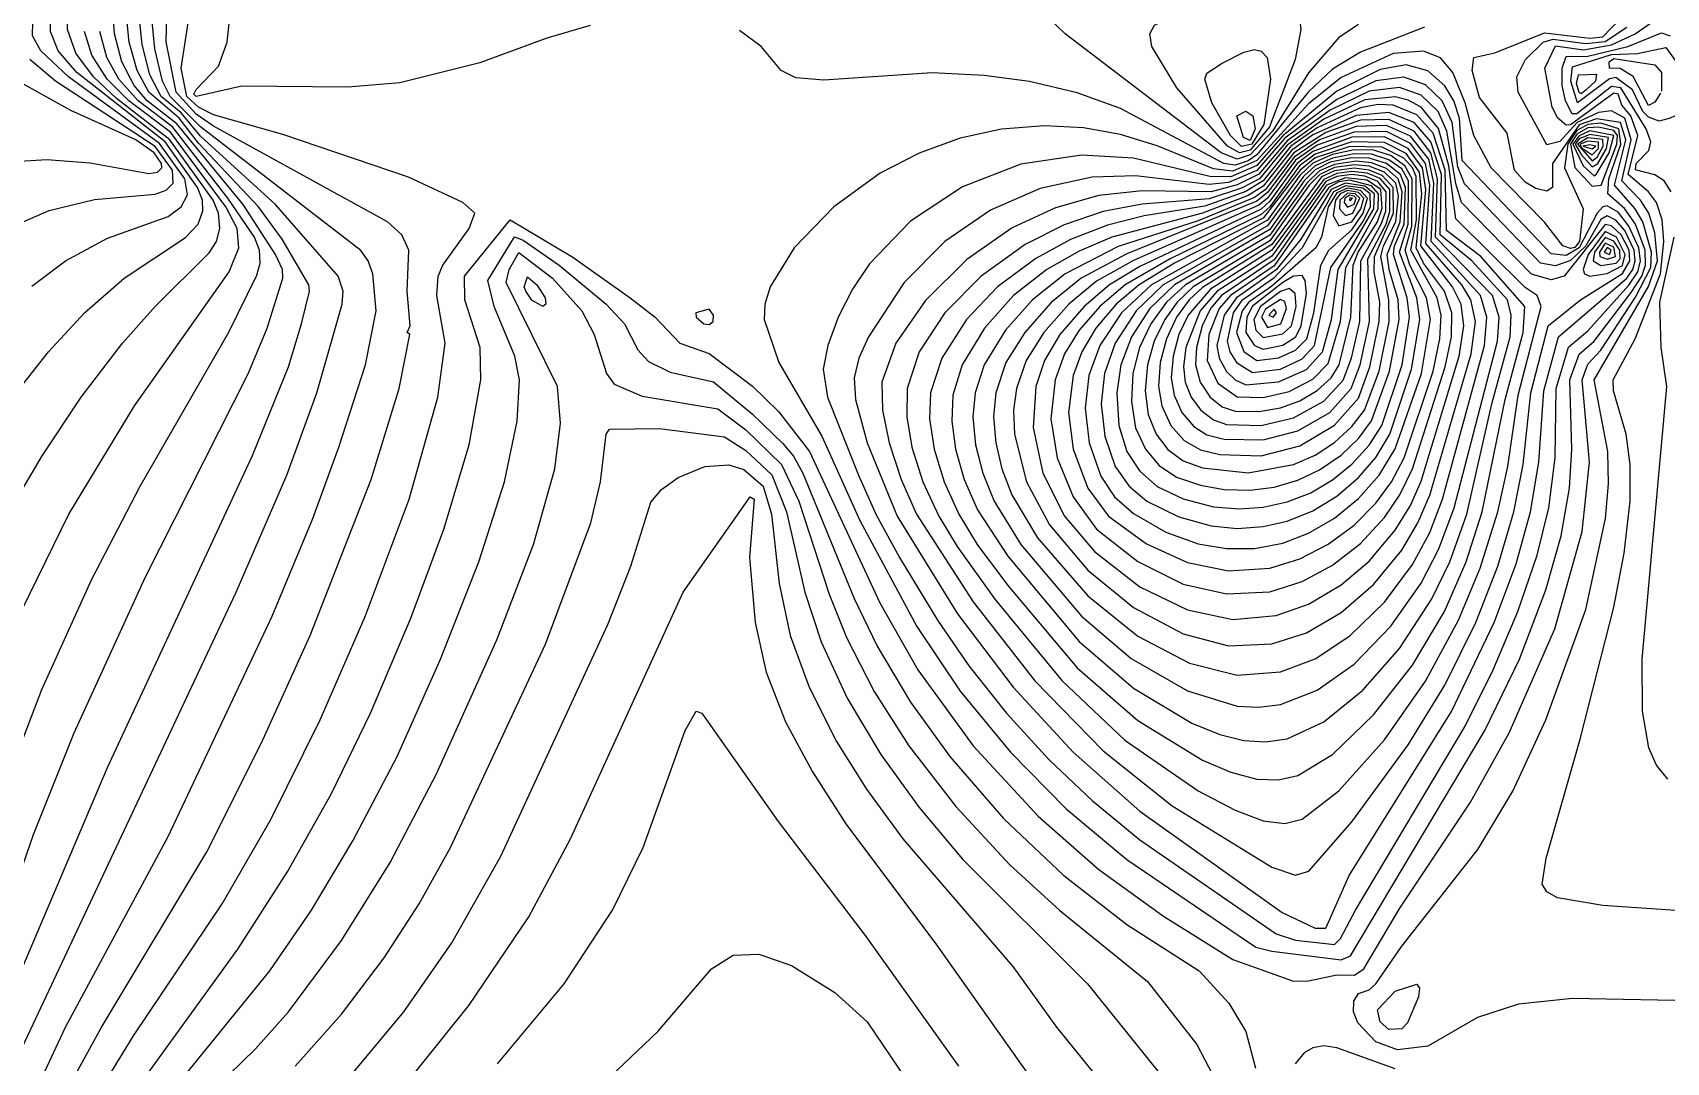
# Model space of a CAD drawing. Header units: inches. Extents: x 2608994 to 2618701, y 1261813 to 1271655.
# Drawn here: x 2613993 to 2614899, y 1264515 to 1265086 of the extents above; entities that cross this region are included whole.
import ezdxf

# ---------------------------------------------------------------- set-up
doc = ezdxf.new("R2010")
doc.units = ezdxf.units.IN
doc.header["$MEASUREMENT"] = 0

msp = doc.modelspace()

# ---------------------------------------------------------------- linework, layer by layer
for points, elevation in [([(2613979.44, 1264819.12), (2613998.5, 1264851.52), (2614020.17, 1264883.92), (2614043.14, 1264913.92), (2614061.16, 1264934.32), (2614091.2, 1264964.02), (2614095.16, 1264970.32), (2614097.07, 1264977.52), (2614096.33, 1264985.92), (2614093.3, 1264993.12), (2614069.33, 1265026.72), (2614039.83, 1265049.52), (2614027.02, 1265061.52), (2614017.14, 1265074.72), (2614012.6, 1265087.92), (2614012.33, 1265105.92), (2614020.77, 1265180.32), (2614026.14, 1265209.12), (2614032.96, 1265228.32), (2614030, 1265230.3), (2613995.2, 1265237.72), (2613991.89, 1265243.92)], 255), ([(2613982.33, 1264883.92), (2614002.07, 1264909.12), (2614021.98, 1264930.72), (2614044.07, 1264949.92), (2614078, 1264972.44), (2614084.97, 1264979.92), (2614087.6, 1264987.28), (2614087.42, 1264993.12), (2614084.66, 1265000.32), (2614066.66, 1265025.52), (2614017.79, 1265063.92), (2614007.41, 1265075.92), (2614003.12, 1265086.72), (2614003.4, 1265107.12), (2614020.35, 1265221.12), (2614016.8, 1265225.62), (2613994, 1265230.61), (2613990.76, 1265233.12)], 254), ([(2613992.8, 1264945.59), (2614011.54, 1264959.52), (2614034.8, 1264972.05), (2614068.4, 1264984.18), (2614075.63, 1264989.52), (2614079.2, 1264996.08), (2614077.69, 1265005.12), (2614063.6, 1265024.63), (2614013.04, 1265061.52), (2613997.7, 1265075.92), (2613993.2, 1265084.32), (2613993.48, 1265099.92), (2614007.3, 1265191.12), (2614008.85, 1265211.52), (2614005.68, 1265219.92), (2613990.4, 1265224.11)], 253), ([(2614012.44, 1264499.92), (2614031.2, 1264534.28), (2614089.74, 1264631.92), (2614119.94, 1264691.92), (2614147.22, 1264751.92), (2614180.97, 1264838.32), (2614196.55, 1264888.72), (2614202.31, 1264918.72), (2614200.92, 1264919.92), (2614202.52, 1264923.52), (2614200.85, 1264942.72), (2614201.88, 1264965.52), (2614198, 1264973.9), (2614189.95, 1264981.12), (2614093.6, 1265034.18), (2614084, 1265040.88), (2614072.76, 1265053.12), (2614067.2, 1265080.92), (2614068.53, 1265134.72)], 262), ([(2613969.57, 1264571.92), (2613993.71, 1264641.52), (2614016.26, 1264697.92), (2614055.91, 1264784.32), (2614112.8, 1264896.94), (2614123.21, 1264922.32), (2614132.04, 1264949.92), (2614131.74, 1264954.72), (2614127.99, 1264963.12), (2614109.97, 1264990.72), (2614073.2, 1265035.59), (2614056.8, 1265048.32), (2614049.55, 1265056.72), (2614042.66, 1265069.92), (2614038.55, 1265085.52), (2614036.88, 1265109.52)], 258), ([(2614668.4, 1265020.99), (2614662.4, 1265019.37), (2614655.84, 1265023.12), (2614627.68, 1265055.52), (2614613.85, 1265078.32), (2614612.77, 1265085.52), (2614615.39, 1265090.32), (2614637.2, 1265101.22), (2614661.2, 1265106.56), (2614680.4, 1265106.5), (2614687.6, 1265103.29), (2614693.1, 1265098.72), (2614695.65, 1265093.92), (2614696.42, 1265087.92), (2614693.24, 1265071.12), (2614679.18, 1265033.92), (2614668.4, 1265020.99)], 266), ([(2613971.44, 1264529.92), (2614034.68, 1264678.72), (2614115.2, 1264851.57), (2614135.09, 1264900.72), (2614142.28, 1264924.72), (2614146.72, 1264942.72), (2614146.35, 1264946.32), (2614131.65, 1264971.52), (2614118.43, 1264989.52), (2614085.2, 1265024.74), (2614074.4, 1265038.62), (2614057.6, 1265053.12), (2614051.18, 1265065.12), (2614046.79, 1265080.72), (2614044.34, 1265104.72)], 259), ([(2613984.78, 1264517.92), (2614106.06, 1264775.92), (2614134.15, 1264840.72), (2614150.86, 1264886.32), (2614164.87, 1264935.52), (2614165.37, 1264942.72), (2614162.6, 1264951.12), (2614127.85, 1264990.72), (2614086.4, 1265028.63), (2614075.6, 1265041.63), (2614064.53, 1265050.72), (2614058.23, 1265062.72), (2614053.97, 1265079.52), (2614051.62, 1265102.32)], 260), ([(2613993.46, 1264496.32), (2614011.47, 1264534.72), (2614068.48, 1264640.32), (2614126, 1264762.62), (2614148.56, 1264816.72), (2614163.04, 1264856.32), (2614177.73, 1264901.92), (2614183.75, 1264931.92), (2614181.97, 1264952.32), (2614179.38, 1264959.52), (2614175.2, 1264965.34), (2614086.4, 1265033.8), (2614069.41, 1265050.72), (2614065.24, 1265059.12), (2614061.03, 1265077.12), (2614058.74, 1265099.92)], 261), ([(2614026.4, 1264492.69), (2614049.2, 1264529.88), (2614098.36, 1264603.12), (2614125.26, 1264649.92), (2614152.75, 1264705.12), (2614177.6, 1264762.3), (2614201.97, 1264827.52), (2614218.01, 1264883.92), (2614221.97, 1264913.92), (2614217.34, 1264940.32), (2614218.13, 1264951.12), (2614220.69, 1264957.12), (2614235.26, 1264977.52), (2614238.44, 1264985.92), (2614231.82, 1264991.92), (2614201.6, 1265005.92), (2614132, 1265029.55), (2614093.6, 1265040.59), (2614085.2, 1265044.84), (2614078.8, 1265050.72), (2614075.51, 1265066.32), (2614081.22, 1265102.32)], 263), ([(2614302.4, 1265090), (2614278.4, 1265083.09), (2614241.2, 1265069.33), (2614196.8, 1265058.2), (2614168, 1265055.78), (2614109.2, 1265056.49), (2614084, 1265050.67), (2614082.71, 1265051.92), (2614084, 1265054.6), (2614096.25, 1265067.52), (2614101.11, 1265080.72), (2614103.06, 1265099.92)], 264), ([(2614039.13, 1264484.32), (2614106.95, 1264577.92), (2614134.79, 1264621.12), (2614158.91, 1264664.32), (2614180.61, 1264708.72), (2614202.97, 1264761.52), (2614221.21, 1264810.72), (2614235.29, 1264857.52), (2614241.8, 1264893.52), (2614241.37, 1264911.52), (2614232.88, 1264937.92), (2614232.71, 1264951.12), (2614258, 1264982.27), (2614292.8, 1264961.55), (2614324.61, 1264939.12), (2614338.43, 1264928.32), (2614352.11, 1264913.92), (2614368.4, 1264908.16), (2614392.4, 1264890.17), (2614406.8, 1264875.96), (2614424.04, 1264853.92), (2614462.99, 1264769.92), (2614484.16, 1264732.72), (2614514.8, 1264690.71), (2614550.8, 1264651.61), (2614584.4, 1264622.08), (2614620.4, 1264596.3), (2614658.8, 1264572.18), (2614692.4, 1264560.27), (2614700.8, 1264560.36), (2614716.4, 1264563.71), (2614726.28, 1264563.52), (2614731.44, 1264567.12), (2614751.31, 1264600.72), (2614790.55, 1264659.52), (2614811.93, 1264697.92), (2614837.23, 1264755.52), (2614852.4, 1264809.52), (2614856.46, 1264847.92), (2614852.38, 1264893.52), (2614855.6, 1264902.26), (2614862.8, 1264909.97), (2614882, 1264939.34), (2614890.48, 1264955.92), (2614890.84, 1264964.32), (2614886.11, 1264981.12), (2614881.91, 1264988.32), (2614870.47, 1265001.52), (2614876.69, 1265026.72), (2614873.67, 1265036.32), (2614860.4, 1265038.33), (2614850.8, 1265034.96), (2614836.08, 1265013.52), (2614836.11, 1265000.32), (2614832.8, 1264998.2), (2614826.8, 1264999.61), (2614820.8, 1265003.19), (2614814.88, 1265009.92), (2614810.8, 1265030.32), (2614795.6, 1265050.2), (2614791.4, 1265065.12), (2614792.41, 1265072.32), (2614804, 1265074.97), (2614831.6, 1265085.93), (2614856.8, 1265083.05), (2614864, 1265083.73), (2614873.76, 1265093.92)], 264), ([(2614668.4, 1265018.33), (2614661.2, 1265015.92), (2614652.21, 1265019.52), (2614565.72, 1265085.52), (2614556.96, 1265093.92)], 265), ([(2614765.08, 1265089.12), (2614729.6, 1265075.34), (2614714, 1265065.87), (2614700.8, 1265053.3), (2614672, 1265018.31), (2614667.2, 1265015.1)], 264), ([(2614728.4, 1265090.67), (2614717.6, 1265083.41), (2614700.8, 1265063.72), (2614680.79, 1265031.52), (2614668.4, 1265018.33)], 265), ([(2614766.8, 1264524.21), (2614750, 1264522.08), (2614738, 1264526.65), (2614728.06, 1264537.12), (2614725.73, 1264543.12), (2614725.81, 1264549.12), (2614728.4, 1264553.3), (2614734.4, 1264555.33), (2614738, 1264558.7), (2614752.4, 1264579.58), (2614794.53, 1264633.12), (2614814.04, 1264665.52), (2614832.41, 1264705.12), (2614854.46, 1264766.32), (2614865.35, 1264816.72), (2614867.09, 1264835.92), (2614866.69, 1264853.92), (2614859.16, 1264893.52), (2614889.2, 1264945.39), (2614894.27, 1264959.52), (2614892.72, 1264975.12), (2614889.4, 1264985.92), (2614884.78, 1264993.12), (2614874.38, 1265003.92), (2614879.55, 1265026.72), (2614876.06, 1265038.72), (2614868.8, 1265042.66), (2614861.6, 1265041.73), (2614849.65, 1265036.32), (2614840, 1265025.66), (2614832.8, 1265023.96), (2614816.93, 1265053.12), (2614816.31, 1265061.52), (2614821.03, 1265071.12), (2614830.9, 1265080.72), (2614836.4, 1265082.47), (2614854.4, 1265080.05), (2614865.2, 1265081.11), (2614877.21, 1265089.12)], 265), ([(2614920.4, 1264598.32), (2614864, 1264602.19), (2614838.8, 1264606.46), (2614832.8, 1264609.67), (2614830.21, 1264613.92), (2614832.56, 1264628.32), (2614851.41, 1264694.32), (2614869.96, 1264767.52), (2614875.73, 1264797.52), (2614879.04, 1264826.32), (2614879.11, 1264846.72), (2614876.91, 1264863.52), (2614869.87, 1264887.52), (2614869.7, 1264893.52), (2614881.79, 1264916.32), (2614895.99, 1264952.32), (2614897.79, 1264970.32), (2614896.85, 1264982.32), (2614893.61, 1264991.92), (2614889.16, 1264997.92), (2614878.01, 1265007.52), (2614883.41, 1265029.12), (2614879.43, 1265039.92), (2614874.46, 1265045.92), (2614872.5, 1265051.92), (2614870, 1265052.52), (2614846, 1265035.01), (2614843.6, 1265034.8), (2614838.98, 1265038.72), (2614835.91, 1265044.72), (2614831.68, 1265066.32), (2614837.6, 1265078.72), (2614853.2, 1265076.63), (2614868.8, 1265079.28), (2614881.92, 1265085.52), (2614895.2, 1265094.75)], 266), ([(2613976.42, 1264664.32), (2613998.31, 1264721.92), (2614026.06, 1264783.12), (2614052.92, 1264834.72), (2614102, 1264920.03), (2614117.6, 1264951.68), (2614119.48, 1264958.32), (2614119.04, 1264965.52), (2614116.29, 1264972.72), (2614101.48, 1264994.32), (2614070.8, 1265033.88), (2614051.69, 1265048.32), (2614041.03, 1265060.32), (2614034.43, 1265072.32), (2614030.47, 1265086.72)], 257), ([(2613983.39, 1264757.92), (2614013.34, 1264819.12), (2614049.66, 1264879.12), (2614102.13, 1264953.52), (2614107.63, 1264966.72), (2614106.67, 1264977.52), (2614100.35, 1264989.52), (2614069.6, 1265030.9), (2614046.53, 1265048.32), (2614034.65, 1265060.32), (2614026.1, 1265073.52), (2614021.94, 1265086.72)], 256), ([(2614667.2, 1265015.1), (2614660, 1265012.61), (2614653.71, 1265013.52), (2614596.4, 1265043.98), (2614572.4, 1265052.64), (2614546, 1265058.97), (2614520.8, 1265062.37), (2614492, 1265063.85), (2614432, 1265059.74), (2614416.4, 1265061), (2614408.3, 1265065.12), (2614397.2, 1265078.5), (2614385.2, 1265087.3)], 264), ([(2614901.88, 1264997.92), (2614898.03, 1265003.92), (2614892.8, 1265007.22), (2614882, 1265010.04), (2614882.34, 1265013.52), (2614889.4, 1265020.72), (2614890.59, 1265025.52), (2614887.88, 1265032.72), (2614874, 1265055.52), (2614868.8, 1265056.26), (2614849.53, 1265041.12), (2614846.87, 1265041.12), (2614843.24, 1265048.32), (2614841.39, 1265056.72), (2614841.47, 1265066.32), (2614843.6, 1265072.78), (2614855.6, 1265073.11), (2614877.88, 1265078.32), (2614896.4, 1265086.05), (2614901.2, 1265084.34)], 267), ([(2613980.8, 1264978.13), (2614002.4, 1264987.44), (2614027.6, 1264993.56), (2614061.2, 1264996.46), (2614067.2, 1264998.74), (2614071.2, 1265002.72), (2614070.86, 1265009.92), (2614061.2, 1265022.91), (2614005.89, 1265059.12), (2613991.71, 1265071.12)], 252), ([(2614723.95, 1264574.32), (2614798.55, 1264699.12), (2614817.78, 1264738.72), (2614832.31, 1264777.12), (2614840.86, 1264807.12), (2614845.53, 1264833.52), (2614846.79, 1264855.12), (2614845.72, 1264893.52), (2614850.8, 1264907.82), (2614859.2, 1264915.03), (2614879.6, 1264941.93), (2614885.58, 1264951.12), (2614887.55, 1264957.12), (2614887.39, 1264965.52), (2614882.01, 1264979.92), (2614876, 1264988.55), (2614866.75, 1264996.72), (2614867.34, 1265005.12), (2614873.99, 1265024.32), (2614872.88, 1265032.72), (2614862.8, 1265035.84), (2614855.6, 1265035.24), (2614849.6, 1265031.8), (2614844.56, 1265024.32), (2614842.61, 1265011.12), (2614853.05, 1264988.32), (2614851.06, 1264970.32), (2614848.4, 1264966.89), (2614846, 1264966.33), (2614841.67, 1264967.92), (2614831.6, 1264981.01), (2614802.02, 1265011.12), (2614792.45, 1265029.12), (2614787.68, 1265047.12), (2614780.81, 1265063.92), (2614774, 1265072.17), (2614764.4, 1265075.84), (2614747.6, 1265074.53), (2614718.8, 1265061.16), (2614700.8, 1265046.69), (2614672, 1265015.27), (2614658.8, 1265009.36), (2614648, 1265010.67), (2614616.8, 1265023.33), (2614596.4, 1265029.54), (2614576, 1265033.24), (2614554.4, 1265034.43), (2614530.4, 1265032.53), (2614507.6, 1265027.54), (2614484.8, 1265019.3), (2614463.2, 1265008.14), (2614437.43, 1264989.52), (2614415.48, 1264966.72), (2614402.19, 1264945.12), (2614399.28, 1264935.52), (2614398.94, 1264927.12), (2614406.99, 1264903.12), (2614430.82, 1264862.32), (2614451.91, 1264815.52), (2614483.6, 1264756.85), (2614507.6, 1264721.07), (2614535.4, 1264687.12), (2614566.4, 1264655.73), (2614600, 1264627.57), (2614671.56, 1264579.12), (2614680.4, 1264576.79), (2614718.8, 1264572.06), (2614723.95, 1264574.32)], 263), ([(2614669.24, 1265024.32), (2614663.6, 1265023.05), (2614657.46, 1265029.12), (2614647.1, 1265047.12), (2614643.29, 1265060.32), (2614644.4, 1265063.59), (2614652.8, 1265069.11), (2614664.8, 1265075.29), (2614670.8, 1265076.67), (2614674.4, 1265075.88), (2614677.82, 1265072.32), (2614679.64, 1265060.32), (2614676, 1265035.12), (2614669.24, 1265024.32)], 267), ([(2614901.2, 1265038.74), (2614895.2, 1265036.96), (2614889.2, 1265039.26), (2614886.17, 1265042.32), (2614880.36, 1265054.32), (2614871.2, 1265061.17), (2614867.6, 1265060.42), (2614849.79, 1265047.12), (2614846.24, 1265059.12), (2614847.2, 1265067.17), (2614868.8, 1265074.05), (2614883.2, 1265074.55), (2614898.8, 1265077.87), (2614908.16, 1265065.12), (2614916.44, 1265047.12), (2614915.6, 1265045.36), (2614901.2, 1265038.74)], 268), ([(2614895.93, 1265052.52), (2614892.8, 1265047.52), (2614889.2, 1265045.77), (2614880.8, 1265061.76), (2614873.6, 1265066.22), (2614867.6, 1265066.44), (2614867.35, 1265069.92), (2614870, 1265071.8), (2614892.8, 1265068.25), (2614896.49, 1265063.92), (2614896.42, 1265053.72)], 269), ([(2614726.72, 1264599.52), (2614787.52, 1264701.52), (2614803.18, 1264732.72), (2614816.82, 1264765.12), (2614827.45, 1264796.32), (2614833.94, 1264822.72), (2614837.52, 1264850.32), (2614838.12, 1264888.72), (2614844.8, 1264911.73), (2614855.6, 1264920.72), (2614878.4, 1264946.1), (2614883.42, 1264953.52), (2614884.78, 1264959.52), (2614883.9, 1264966.72), (2614878.4, 1264978.78), (2614872.4, 1264986.49), (2614866.4, 1264990.09), (2614864, 1264989.56), (2614860.76, 1264985.92), (2614850.84, 1264966.72), (2614843.6, 1264962.62), (2614835.2, 1264963.51), (2614786, 1265015.2), (2614784.44, 1265038.72), (2614781.22, 1265048.32), (2614776.4, 1265056.51), (2614766.8, 1265064.87), (2614754.8, 1265068.18), (2614740.4, 1265065.6), (2614716.4, 1265053.69), (2614686.4, 1265028.93), (2614672, 1265012.4), (2614657.6, 1265006.14), (2614646, 1265006.32), (2614603.6, 1265016.53), (2614574.8, 1265018.16), (2614541.2, 1265013.15), (2614508.8, 1265000.63), (2614480, 1264981.51), (2614457.2, 1264957.84), (2614447.83, 1264943.92), (2614439.94, 1264928.32), (2614434.11, 1264912.72), (2614431.61, 1264899.52), (2614433.91, 1264883.92), (2614451.18, 1264840.72), (2614460.86, 1264819.12), (2614474, 1264795.18), (2614495.08, 1264760.32), (2614512.4, 1264735.11), (2614533.33, 1264708.72), (2614556.8, 1264683.09), (2614580.8, 1264660.31), (2614607.2, 1264638.54), (2614682.8, 1264586.52), (2614693.6, 1264582.95), (2614715.2, 1264580.56), (2614718.44, 1264583.92), (2614726.72, 1264599.52)], 262), ([(2614704.4, 1264589.67), (2614710.4, 1264589.61), (2614723.24, 1264618.72), (2614780, 1264709.75), (2614803.74, 1264759.12), (2614815.81, 1264791.52), (2614823.82, 1264820.32), (2614828.47, 1264847.92), (2614831.14, 1264887.52), (2614839.35, 1264917.52), (2614877.2, 1264950), (2614880.65, 1264954.72), (2614881.83, 1264959.52), (2614881.33, 1264965.52), (2614876.06, 1264976.32), (2614871.2, 1264982.05), (2614866.4, 1264984.54), (2614862.8, 1264982.41), (2614854.57, 1264967.92), (2614846, 1264959.81), (2614837.6, 1264956.86), (2614829.36, 1264958.32), (2614787.2, 1265002.32), (2614783.6, 1265011.63), (2614780.38, 1265036.32), (2614774.79, 1265048.32), (2614765.6, 1265057.1), (2614753.6, 1265061.41), (2614738, 1265059.46), (2614716.4, 1265049.05), (2614687.6, 1265027.55), (2614672, 1265009.58), (2614656.4, 1265002.95), (2614645.6, 1265001.85), (2614604.8, 1265006.78), (2614580.8, 1265005.89), (2614552, 1264999.6), (2614524.4, 1264987.63), (2614499.04, 1264970.32), (2614476.48, 1264947.52), (2614456.66, 1264917.52), (2614451.31, 1264905.52), (2614448.72, 1264894.72), (2614449.56, 1264882.72), (2614456.06, 1264858.72), (2614472.61, 1264817.92), (2614506.14, 1264763.92), (2614536.9, 1264723.12), (2614570.25, 1264687.12), (2614607.2, 1264654.39), (2614686.09, 1264598.32), (2614704.4, 1264589.67)], 261), ([(2614854.73, 1265054.32), (2614852, 1265052.15), (2614850.8, 1265052.91), (2614849.39, 1265057.92), (2614850.37, 1265062.72), (2614860.4, 1265063.13), (2614859.91, 1265059.12), (2614854.73, 1265054.32)], 269), ([(2613983.2, 1265014.56), (2614001.2, 1265015.71), (2614025.2, 1265014), (2614057.6, 1265007.93), (2614062.4, 1265008.75), (2614064.8, 1265011.12), (2614064.71, 1265013.52), (2614060.55, 1265019.52), (2614050.4, 1265026.61), (2614014.4, 1265042.86), (2613983.2, 1265060.21)], 251), ([(2614700.91, 1264621.12), (2614724.8, 1264648.45), (2614756, 1264691.19), (2614776.4, 1264724.39), (2614793.51, 1264759.12), (2614805.68, 1264790.32), (2614814.57, 1264820.32), (2614819.75, 1264846.72), (2614824.09, 1264886.32), (2614833.62, 1264923.52), (2614851.53, 1264937.92), (2614874.8, 1264952.55), (2614878.97, 1264959.52), (2614878.52, 1264965.52), (2614874.06, 1264973.92), (2614868.8, 1264979.01), (2614865.2, 1264979.76), (2614842.4, 1264951.1), (2614835.2, 1264949.06), (2614824.4, 1264952.18), (2614785.61, 1264991.92), (2614782.4, 1265002.38), (2614777.44, 1265031.52), (2614772.55, 1265042.32), (2614763.2, 1265051.36), (2614751.2, 1265055.6), (2614734.4, 1265053.65), (2614712.8, 1265043.19), (2614688.8, 1265026.15), (2614673.2, 1265007.67), (2614661.2, 1265001.8), (2614646.8, 1264997.82), (2614608.4, 1264998.41), (2614584.4, 1264995.72), (2614560.4, 1264989.02), (2614536.4, 1264977.85), (2614511.2, 1264960.35), (2614488.4, 1264937.63), (2614471.87, 1264913.92), (2614464.15, 1264892.32), (2614464.54, 1264876.72), (2614468.12, 1264858.72), (2614474.81, 1264838.32), (2614483.44, 1264819.12), (2614514.8, 1264770.47), (2614549.05, 1264726.72), (2614586.8, 1264687.84), (2614625.2, 1264657.37), (2614680.4, 1264623.34), (2614693.6, 1264619.04), (2614700.91, 1264621.12)], 260), ([(2614697.2, 1264650.04), (2614717.6, 1264665.68), (2614742.8, 1264694.06), (2614765.6, 1264726.48), (2614783.96, 1264760.32), (2614795.91, 1264789.12), (2614805.68, 1264820.32), (2614811.22, 1264845.52), (2614817.03, 1264885.12), (2614829.81, 1264934.32), (2614827.54, 1264940.32), (2614820.8, 1264944.84), (2614782.4, 1264982.92), (2614778.56, 1265012.32), (2614772.8, 1265032.93), (2614763.2, 1265044.76), (2614756, 1265048.73), (2614748.8, 1265050.52), (2614732, 1265048.77), (2614709.2, 1265038.07), (2614688.8, 1265023.66), (2614673.59, 1265005.12), (2614663.6, 1264999.91), (2614645.6, 1264993.96), (2614608.4, 1264991.02), (2614586.8, 1264986.92), (2614565.2, 1264979.57), (2614543.6, 1264968.58), (2614519.3, 1264951.12), (2614499.08, 1264930.72), (2614484.89, 1264909.12), (2614478.1, 1264888.72), (2614477.93, 1264873.12), (2614480.83, 1264856.32), (2614486.93, 1264837.12), (2614495.7, 1264817.92), (2614505.81, 1264801.12), (2614526.8, 1264771.94), (2614564, 1264726.88), (2614598.8, 1264693.83), (2614639.6, 1264665.74), (2614660, 1264655.03), (2614675.6, 1264649.07), (2614687.6, 1264647.6), (2614697.2, 1264650.04)], 259), ([(2614694.8, 1264674.26), (2614714, 1264685.93), (2614736.8, 1264707.79), (2614758.4, 1264735.38), (2614776.12, 1264765.12), (2614788.09, 1264792.72), (2614797.1, 1264820.32), (2614809.71, 1264882.72), (2614819.72, 1264919.92), (2614820.66, 1264934.32), (2614796.25, 1264961.92), (2614777.15, 1264976.32), (2614776.52, 1265009.92), (2614769.9, 1265030.32), (2614760.8, 1265040.54), (2614747.6, 1265045.86), (2614739.2, 1265046.18), (2614729.6, 1265044.31), (2614705.6, 1265033.28), (2614690.96, 1265023.12), (2614675.6, 1265004.02), (2614666, 1264998.1), (2614643.2, 1264989.86), (2614609.6, 1264984.51), (2614589.2, 1264979.32), (2614568.8, 1264971.31), (2614549.6, 1264960.84), (2614528.21, 1264945.12), (2614511.12, 1264927.12), (2614497.33, 1264905.52), (2614491.11, 1264886.32), (2614490.6, 1264871.92), (2614493.12, 1264855.12), (2614498.63, 1264837.12), (2614506.78, 1264819.12), (2614516.98, 1264802.32), (2614534, 1264779.48), (2614572.4, 1264733.96), (2614606, 1264704.71), (2614642, 1264682.73), (2614657.6, 1264676.06), (2614672, 1264672.23), (2614684, 1264671.78), (2614694.8, 1264674.26)], 258), ([(2614664.7, 1265027.92), (2614660.98, 1265039.92), (2614666, 1265042.5), (2614669.76, 1265039.92), (2614671.07, 1265032.72), (2614668.4, 1265026.31), (2614664.7, 1265027.92)], 268), ([(2614688.8, 1264694.52), (2614709.2, 1264703.93), (2614730.8, 1264721.54), (2614751.2, 1264744.68), (2614769.2, 1264772.14), (2614779.04, 1264792.72), (2614788.44, 1264819.12), (2614802.41, 1264880.32), (2614812.57, 1264917.52), (2614813.17, 1264929.52), (2614811.15, 1264937.92), (2614791.33, 1264959.52), (2614773.81, 1264973.92), (2614774.43, 1265007.52), (2614768.64, 1265025.52), (2614759.27, 1265036.32), (2614745.2, 1265041.9), (2614727.2, 1265040.21), (2614703.2, 1265029.36), (2614691.2, 1265020.83), (2614675.6, 1265001), (2614667.2, 1264995.82), (2614642, 1264986.02), (2614591.62, 1264972.72), (2614573.6, 1264964.93), (2614555.6, 1264954.72), (2614537.23, 1264940.32), (2614521.07, 1264922.32), (2614508.75, 1264901.92), (2614503.58, 1264885.12), (2614502.88, 1264870.72), (2614504.96, 1264855.12), (2614509.85, 1264838.32), (2614517.24, 1264821.52), (2614534, 1264795.74), (2614573.6, 1264748.43), (2614603.6, 1264722.6), (2614636, 1264703.31), (2614651.6, 1264697.01), (2614664.8, 1264693.67), (2614676.8, 1264692.88), (2614688.8, 1264694.52)], 257), ([(2614685.2, 1264713.55), (2614705.6, 1264721.46), (2614726, 1264736.03), (2614746.4, 1264757.05), (2614763.2, 1264780.85), (2614773.04, 1264799.92), (2614781.43, 1264822.72), (2614805.44, 1264915.12), (2614806.37, 1264928.32), (2614802.75, 1264940.32), (2614771.06, 1264972.72), (2614772.32, 1265005.12), (2614768.48, 1265019.52), (2614759.24, 1265031.52), (2614745.2, 1265037.98), (2614729.6, 1265037.6), (2614710.4, 1265030.78), (2614692.52, 1265019.52), (2614676.8, 1264999.2), (2614670.8, 1264994.77), (2614639.6, 1264981.79), (2614595.2, 1264967.43), (2614565.77, 1264952.32), (2614547.68, 1264937.92), (2614532.68, 1264921.12), (2614520.94, 1264901.92), (2614515.85, 1264886.32), (2614514.67, 1264873.12), (2614516.13, 1264857.52), (2614520.13, 1264841.92), (2614526.46, 1264826.32), (2614541.13, 1264802.32), (2614574.8, 1264762.51), (2614602.4, 1264739.03), (2614633.6, 1264721.11), (2614661.2, 1264712.68), (2614673.2, 1264712.04), (2614685.2, 1264713.55)], 256), ([(2614685.2, 1264731.62), (2614704.4, 1264738.94), (2614723.6, 1264751.71), (2614742.8, 1264770.27), (2614758.4, 1264791.22), (2614768, 1264808.93), (2614775.05, 1264827.52), (2614798.39, 1264912.72), (2614799.67, 1264928.32), (2614796.04, 1264940.32), (2614768.77, 1264970.32), (2614770.16, 1265002.72), (2614767.37, 1265015.92), (2614757.2, 1265028.71), (2614744, 1265034.59), (2614727.2, 1265034.06), (2614706.8, 1265026.58), (2614692.69, 1265017.12), (2614678, 1264997.5), (2614672, 1264992.59), (2614600, 1264963.46), (2614574.59, 1264949.92), (2614558, 1264936.49), (2614543.34, 1264919.92), (2614532.93, 1264903.12), (2614527.37, 1264886.32), (2614526.12, 1264873.12), (2614527.28, 1264858.72), (2614530.71, 1264844.32), (2614536.22, 1264829.92), (2614550.48, 1264805.92), (2614578.4, 1264773.75), (2614606, 1264751.54), (2614634.8, 1264736.43), (2614661.2, 1264729.8), (2614685.2, 1264731.62)], 255), ([(2614858, 1265000.99), (2614863.09, 1265001.52), (2614871.64, 1265024.32), (2614872.1, 1265029.12), (2614870, 1265031.9), (2614861.6, 1265033.76), (2614855.6, 1265033.27), (2614849.6, 1265029.76), (2614845.97, 1265024.32), (2614848.4, 1265011.4), (2614858, 1265000.99)], 262), ([(2614680.4, 1264747.14), (2614699.6, 1264753.31), (2614718.8, 1264764.53), (2614736.8, 1264780.19), (2614752.4, 1264799.25), (2614761.42, 1264814.32), (2614768, 1264829.61), (2614790.91, 1264907.92), (2614793.23, 1264925.92), (2614790.71, 1264937.92), (2614785.75, 1264946.32), (2614765.83, 1264969.12), (2614767.97, 1265001.52), (2614765.67, 1265013.52), (2614757.2, 1265024.69), (2614744, 1265031.21), (2614726, 1265030.99), (2614705.6, 1265023.69), (2614693.6, 1265015.4), (2614678, 1264994.35), (2614673.2, 1264990.42), (2614603.6, 1264959.68), (2614583.2, 1264948.23), (2614567.73, 1264935.52), (2614553.98, 1264919.92), (2614544.23, 1264904.32), (2614538.82, 1264888.72), (2614537.23, 1264876.72), (2614537.66, 1264863.52), (2614544.37, 1264837.12), (2614557.16, 1264813.12), (2614578.4, 1264788.07), (2614603.6, 1264767.44), (2614631.2, 1264752.8), (2614656.4, 1264746.19), (2614680.4, 1264747.14)], 254), ([(2614682.8, 1264762.87), (2614700.8, 1264769.24), (2614718.8, 1264779.86), (2614734.4, 1264793.15), (2614748.8, 1264810.22), (2614757.2, 1264823.9), (2614763.2, 1264837.36), (2614784.27, 1264906.72), (2614786.78, 1264923.52), (2614785.43, 1264935.52), (2614780.66, 1264945.12), (2614763.08, 1264967.92), (2614765.77, 1264999.12), (2614763.95, 1265011.12), (2614756, 1265021.84), (2614742.8, 1265028.28), (2614724.8, 1265028.1), (2614703.2, 1265020.24), (2614694.36, 1265013.52), (2614679.2, 1264992.65), (2614674.4, 1264988.28), (2614607.2, 1264956.48), (2614590.4, 1264946.33), (2614576.27, 1264934.32), (2614562.85, 1264918.72), (2614554.32, 1264904.32), (2614549.49, 1264889.92), (2614547.96, 1264867.12), (2614553.47, 1264841.92), (2614565.5, 1264817.92), (2614582, 1264798.48), (2614607.2, 1264778.86), (2614633.6, 1264766.08), (2614658.8, 1264760.76), (2614682.8, 1264762.87)], 253), ([(2614679.2, 1264776.12), (2614697.2, 1264781.82), (2614714, 1264790.79), (2614729.6, 1264802.92), (2614742.8, 1264817.24), (2614751.42, 1264829.92), (2614758.4, 1264844.19), (2614776.56, 1264900.72), (2614779.95, 1264917.52), (2614780.27, 1264930.72), (2614776.13, 1264942.72), (2614764.55, 1264958.32), (2614760.38, 1264966.72), (2614763.52, 1264996.72), (2614762.2, 1265008.72), (2614754.8, 1265019.12), (2614742.8, 1265025.23), (2614724.8, 1265025.6), (2614704.4, 1265018.73), (2614695.76, 1265012.32), (2614679.2, 1264989.47), (2614674.4, 1264985.33), (2614623.99, 1264960.72), (2614599.12, 1264946.32), (2614585.08, 1264934.32), (2614573.57, 1264921.12), (2614565.49, 1264907.92), (2614560.21, 1264893.52), (2614557.92, 1264871.92), (2614561.34, 1264850.32), (2614570.19, 1264828.72), (2614583.2, 1264810.89), (2614606, 1264792.82), (2614631.2, 1264780.36), (2614655.2, 1264774.9), (2614679.2, 1264776.12)], 252), ([(2614860.31, 1265007.52), (2614867.39, 1265019.52), (2614870.11, 1265029.12), (2614856.8, 1265031.57), (2614850.8, 1265028.89), (2614847.31, 1265024.32), (2614853.04, 1265012.32), (2614859.2, 1265006.74), (2614860.31, 1265007.52)], 261), ([(2614861.09, 1265013.52), (2614865.96, 1265021.92), (2614867, 1265027.92), (2614856.8, 1265029.68), (2614850.8, 1265027.14), (2614848.62, 1265024.32), (2614852, 1265018.46), (2614858, 1265011.73), (2614861.09, 1265013.52)], 260), ([(2614860.78, 1265017.12), (2614864.16, 1265023.12), (2614864, 1265026.77), (2614855.6, 1265027.71), (2614849.9, 1265024.32), (2614858, 1265015.08), (2614860.78, 1265017.12)], 259), ([(2614858.05, 1265018.32), (2614861.5, 1265021.92), (2614861.6, 1265025.31), (2614855.6, 1265025.93), (2614851.31, 1265024.32), (2614852, 1265022.36), (2614858.05, 1265018.32)], 258), ([(2614679.2, 1264789.18), (2614696, 1264794.4), (2614711.6, 1264802.41), (2614726, 1264813.04), (2614738, 1264825.27), (2614746.66, 1264837.12), (2614753.68, 1264850.32), (2614769.76, 1264898.32), (2614773.59, 1264916.32), (2614774.26, 1264929.52), (2614772.03, 1264939.12), (2614757.52, 1264965.52), (2614760.56, 1264982.32), (2614760.39, 1265006.32), (2614758.4, 1265011.15), (2614753.6, 1265016.52), (2614741.6, 1265022.63), (2614723.6, 1265023.02), (2614704.4, 1265016.59), (2614696.1, 1265009.92), (2614675.6, 1264983.17), (2614626.49, 1264958.32), (2614606.76, 1264946.32), (2614594.16, 1264935.52), (2614582.79, 1264922.32), (2614574.95, 1264909.12), (2614570.15, 1264895.92), (2614567.61, 1264875.52), (2614570.23, 1264855.12), (2614578.42, 1264833.52), (2614589.88, 1264817.92), (2614610.8, 1264802.58), (2614633.6, 1264792.28), (2614656.4, 1264787.77), (2614679.2, 1264789.18)], 251), ([(2614639.6, 1264802.66), (2614655.2, 1264800.05), (2614670.8, 1264800.15), (2614686.4, 1264803.12), (2614700.8, 1264808.63), (2614715.2, 1264816.93), (2614728.4, 1264827.73), (2614739.84, 1264840.72), (2614748.8, 1264855.31), (2614763.33, 1264897.12), (2614768.31, 1264927.12), (2614766.24, 1264939.12), (2614756.9, 1264957.12), (2614754.31, 1264965.52), (2614758.08, 1264978.72), (2614758.29, 1265005.12), (2614754.21, 1265012.32), (2614746.4, 1265017.95), (2614736.8, 1265020.94), (2614726, 1265021.08), (2614714, 1265018.55), (2614703.2, 1265013.69), (2614696, 1265006.89), (2614678, 1264982.05), (2614613.59, 1264946.32), (2614597.05, 1264930.72), (2614585.03, 1264912.72), (2614578.98, 1264895.92), (2614576.93, 1264877.92), (2614579.15, 1264858.72), (2614585.6, 1264840.21), (2614593.22, 1264828.72), (2614603.6, 1264819.42), (2614621.6, 1264809.05), (2614639.6, 1264802.66)], 250), ([(2614646.8, 1264812.61), (2614661.2, 1264811.24), (2614675.6, 1264812.19), (2614688.8, 1264815.2), (2614703.2, 1264821.02), (2614716.4, 1264829.14), (2614728.4, 1264839.42), (2614738, 1264850.57), (2614745.88, 1264863.52), (2614757.92, 1264899.52), (2614762.38, 1264927.12), (2614760.75, 1264939.12), (2614751.16, 1264964.32), (2614756, 1264979.92), (2614756.22, 1265003.92), (2614752.4, 1265010.51), (2614745.2, 1265015.64), (2614735.6, 1265018.64), (2614726, 1265018.88), (2614714, 1265016.54), (2614704.4, 1265012.29), (2614697.9, 1265006.32), (2614678, 1264978.97), (2614620.12, 1264946.32), (2614605.11, 1264931.92), (2614593.44, 1264913.92), (2614587.66, 1264897.12), (2614585.84, 1264880.32), (2614587.77, 1264862.32), (2614593.58, 1264845.52), (2614601.2, 1264834.65), (2614611.13, 1264826.32), (2614628.8, 1264817.57), (2614646.8, 1264812.61)], 249), ([(2614648, 1264823.27), (2614662.4, 1264822.05), (2614675.6, 1264822.95), (2614688.8, 1264825.87), (2614702, 1264831.01), (2614714, 1264838.07), (2614724.8, 1264846.81), (2614734.4, 1264857.37), (2614741.37, 1264868.32), (2614752.57, 1264901.92), (2614756.64, 1264928.32), (2614755.45, 1264939.12), (2614747.86, 1264963.12), (2614748.33, 1264967.92), (2614753.69, 1264979.92), (2614754.55, 1265000.32), (2614751.73, 1265007.52), (2614744, 1265013.45), (2614734.4, 1265016.47), (2614724.8, 1265016.68), (2614712.8, 1265014.23), (2614704.4, 1265010.09), (2614698.36, 1265003.92), (2614679.2, 1264976.95), (2614626.38, 1264946.32), (2614612.74, 1264933.12), (2614602.55, 1264917.52), (2614596.71, 1264901.92), (2614594.43, 1264886.32), (2614595.61, 1264868.32), (2614600.01, 1264853.92), (2614607.2, 1264842.87), (2614616.8, 1264834.45), (2614631.2, 1264827.69), (2614648, 1264823.27)], 248), ([(2614852.83, 1265023.12), (2614858, 1265021.75), (2614860.04, 1265023.12), (2614856.8, 1265023.88), (2614852.83, 1265023.12)], 257), ([(2614640.8, 1264835.15), (2614654, 1264832.74), (2614668.4, 1264832.39), (2614681.6, 1264834.11), (2614694.8, 1264837.94), (2614706.8, 1264843.63), (2614718.8, 1264851.89), (2614728.4, 1264861.13), (2614735.6, 1264870.89), (2614745.71, 1264898.32), (2614751, 1264927.12), (2614750.48, 1264937.92), (2614745.38, 1264954.72), (2614744.43, 1264963.12), (2614751.57, 1264981.12), (2614752.59, 1264997.92), (2614750.51, 1265005.12), (2614744, 1265010.74), (2614735.6, 1265013.96), (2614727.2, 1265014.81), (2614715.2, 1265013.05), (2614706.8, 1265009.52), (2614699.76, 1265002.72), (2614679.2, 1264973.81), (2614632.43, 1264946.32), (2614622.02, 1264936.72), (2614613.28, 1264924.72), (2614607, 1264911.52), (2614603.34, 1264897.12), (2614602.56, 1264881.52), (2614604.8, 1264867.05), (2614610.29, 1264855.12), (2614618, 1264846.05), (2614627.6, 1264839.69), (2614640.8, 1264835.15)], 247), ([(2614642, 1264844.76), (2614667.2, 1264841.95), (2614692.4, 1264846.59), (2614704.4, 1264851.91), (2614715.2, 1264858.9), (2614724.8, 1264867.65), (2614731.68, 1264876.72), (2614739.85, 1264898.32), (2614745.38, 1264925.92), (2614745.3, 1264937.92), (2614740.89, 1264961.92), (2614742.33, 1264967.92), (2614749.17, 1264981.12), (2614750.55, 1264995.52), (2614749.22, 1265002.72), (2614742.9, 1265008.72), (2614734.4, 1265012.02), (2614726, 1265012.84), (2614715.2, 1265011.23), (2614707, 1265007.52), (2614701.17, 1265001.52), (2614679.2, 1264970.67), (2614636.69, 1264945.12), (2614627.9, 1264936.72), (2614620.98, 1264927.12), (2614615.11, 1264915.12), (2614611.41, 1264901.92), (2614610.22, 1264887.52), (2614611.82, 1264874.32), (2614616.33, 1264863.52), (2614622.8, 1264855.06), (2614631.2, 1264848.71), (2614642, 1264844.76)], 246), ([(2614651.6, 1264852.12), (2614674.4, 1264851.54), (2614696, 1264857.04), (2614715.2, 1264868.42), (2614728.4, 1264883.48), (2614734.71, 1264900.72), (2614739.9, 1264925.92), (2614740.26, 1264936.72), (2614737.19, 1264953.52), (2614737.39, 1264961.92), (2614747.84, 1264985.92), (2614747.75, 1265000.32), (2614741.6, 1265006.92), (2614734.4, 1265009.9), (2614726, 1265010.98), (2614715.2, 1265009.46), (2614708, 1265006.06), (2614680.4, 1264968.63), (2614642, 1264944.84), (2614634.54, 1264937.92), (2614627.61, 1264928.32), (2614621.94, 1264916.32), (2614618.52, 1264903.12), (2614617.61, 1264889.92), (2614619.32, 1264879.12), (2614624.35, 1264868.32), (2614631.85, 1264859.92), (2614640.8, 1264854.71), (2614651.6, 1264852.12)], 245), ([(2614654, 1264860.62), (2614675.6, 1264860.26), (2614694.8, 1264865.23), (2614712.56, 1264875.52), (2614724.31, 1264888.72), (2614729.29, 1264901.92), (2614734.48, 1264925.92), (2614733.65, 1264960.72), (2614743.7, 1264979.92), (2614745.79, 1264987.12), (2614745.76, 1264999.12), (2614740.4, 1265005.15), (2614733.2, 1265008.19), (2614724.8, 1265009.18), (2614716.4, 1265008.05), (2614709.2, 1265004.75), (2614680.4, 1264965.42), (2614646.31, 1264943.92), (2614633.91, 1264929.52), (2614628.86, 1264918.72), (2614625.67, 1264906.72), (2614624.65, 1264894.72), (2614626.19, 1264885.12), (2614630.54, 1264875.52), (2614637.2, 1264867.76), (2614644.4, 1264863.14), (2614654, 1264860.62)], 244), ([(2614655.2, 1264868.91), (2614674.4, 1264868.31), (2614692.4, 1264872.57), (2614709.2, 1264881.77), (2614720, 1264893.41), (2614724.59, 1264905.52), (2614729.11, 1264925.92), (2614729.82, 1264959.52), (2614741.09, 1264979.92), (2614743.56, 1264987.12), (2614743.77, 1264997.92), (2614739.2, 1265003.48), (2614732, 1265006.57), (2614724.8, 1265007.48), (2614716.4, 1265006.35), (2614710.4, 1265003.47), (2614680.4, 1264962.19), (2614650.12, 1264942.72), (2614640.65, 1264931.92), (2614632.72, 1264911.52), (2614631.43, 1264900.72), (2614632.4, 1264892.36), (2614635.68, 1264883.92), (2614640.98, 1264876.72), (2614648, 1264871.39), (2614655.2, 1264868.91)], 243), ([(2614685.2, 1264878.11), (2614696, 1264882.01), (2614705.6, 1264887.59), (2614713.34, 1264894.72), (2614717.69, 1264901.92), (2614724.14, 1264928.32), (2614725.55, 1264957.12), (2614728.35, 1264964.32), (2614739.06, 1264981.12), (2614741.6, 1264988.77), (2614740.88, 1264999.12), (2614733.2, 1265004.3), (2614721.2, 1265005.63), (2614710.72, 1265001.52), (2614681.6, 1264960.1), (2614652.39, 1264940.32), (2614646.42, 1264933.12), (2614641.7, 1264923.52), (2614638.57, 1264911.52), (2614638.07, 1264901.92), (2614640.62, 1264892.32), (2614646.15, 1264883.92), (2614652.8, 1264878.68), (2614660, 1264876.31), (2614673.2, 1264876.02), (2614685.2, 1264878.11)], 242), ([(2614661.2, 1264884.13), (2614675.6, 1264883.73), (2614690, 1264887.12), (2614703.2, 1264894.03), (2614711.6, 1264902.69), (2614718.44, 1264925.92), (2614721.49, 1264955.92), (2614739.28, 1264988.32), (2614739.58, 1264996.72), (2614735.6, 1265001.17), (2614723.6, 1265004.27), (2614717.6, 1265003.37), (2614712.01, 1265000.32), (2614681.6, 1264956.73), (2614657.4, 1264940.32), (2614651.21, 1264933.12), (2614645.46, 1264918.72), (2614644.56, 1264904.32), (2614650.4, 1264891.69), (2614661.2, 1264884.13)], 241), ([(2614684, 1264892.41), (2614699.6, 1264899.33), (2614708.55, 1264909.12), (2614713.38, 1264927.12), (2614717.22, 1264954.72), (2614736.98, 1264988.32), (2614737.33, 1264996.72), (2614732, 1265001.04), (2614721.2, 1265002.59), (2614713.28, 1264999.12), (2614696.44, 1264971.52), (2614682.8, 1264954.64), (2614660.88, 1264939.12), (2614653.94, 1264929.52), (2614649.98, 1264912.72), (2614651.27, 1264905.52), (2614655.2, 1264898.26), (2614660.12, 1264893.52), (2614666, 1264890.89), (2614684, 1264892.41)], 240), ([(2614685.2, 1264899.58), (2614697.2, 1264905.23), (2614704.1, 1264912.72), (2614713.13, 1264955.92), (2614730.92, 1264981.12), (2614735.02, 1264989.52), (2614734.96, 1264996.72), (2614730.8, 1264999.78), (2614721.2, 1265001.14), (2614714.58, 1264997.92), (2614697.12, 1264966.72), (2614681.57, 1264949.92), (2614663.6, 1264937.31), (2614658.98, 1264930.72), (2614655.58, 1264915.12), (2614657.09, 1264909.12), (2614660.83, 1264903.12), (2614669.6, 1264897.64), (2614685.2, 1264899.58)], 239), ([(2614684, 1264905.76), (2614693.6, 1264910.04), (2614699.74, 1264916.32), (2614703.63, 1264930.72), (2614707.56, 1264957.12), (2614711.93, 1264965.52), (2614724.8, 1264976.72), (2614731.08, 1264985.92), (2614733.44, 1264994.32), (2614729.6, 1264998.59), (2614722.4, 1264999.86), (2614716.4, 1264997.24), (2614711.63, 1264989.52), (2614707.85, 1264972.72), (2614704.79, 1264966.72), (2614680.4, 1264945.54), (2614667.59, 1264936.72), (2614663.86, 1264931.92), (2614660.72, 1264919.92), (2614664.8, 1264909.27), (2614672, 1264904.31), (2614684, 1264905.76)], 238), ([(2614724.79, 1264981.12), (2614729.76, 1264988.32), (2614731.33, 1264994.32), (2614728.4, 1264997.47), (2614722.4, 1264998.49), (2614718.31, 1264996.72), (2614715.65, 1264993.12), (2614714.38, 1264984.72), (2614717.6, 1264978.9), (2614724.79, 1264981.12)], 237), ([(2614725.35, 1264985.92), (2614729.23, 1264994.32), (2614726.51, 1264996.72), (2614722.4, 1264997.12), (2614718.01, 1264993.12), (2614717.92, 1264988.32), (2614721.2, 1264984.62), (2614725.35, 1264985.92)], 236), ([(2614722.4, 1264989.24), (2614726, 1264990.92), (2614727.14, 1264994.32), (2614726, 1264995.45), (2614723.6, 1264995.99), (2614720.95, 1264994.32), (2614720.52, 1264991.92), (2614722.4, 1264989.24)], 235), ([(2614724.19, 1264993.12), (2614725.05, 1264994.32), (2614723.6, 1264994.58), (2614723.4, 1264993.12), (2614724.19, 1264993.12)], 234), ([(2614045.6, 1264468.58), (2614124.77, 1264565.92), (2614147.8, 1264599.52), (2614170.83, 1264637.92), (2614195.29, 1264684.72), (2614219.46, 1264738.72), (2614240.72, 1264792.72), (2614254.88, 1264837.12), (2614262, 1264870.72), (2614263.19, 1264893.52), (2614260.58, 1264906.72), (2614249.2, 1264934.32), (2614245.59, 1264948.72), (2614260.4, 1264972.82), (2614265.2, 1264971.08), (2614285.26, 1264957.12), (2614311.34, 1264935.52), (2614321.35, 1264924.72), (2614328.74, 1264910.32), (2614334.8, 1264903.77), (2614346.8, 1264897.77), (2614370.8, 1264892.54), (2614392.4, 1264874.62), (2614409.2, 1264858.22), (2614415.2, 1264851.26), (2614420.29, 1264841.92), (2614448.82, 1264772.32), (2614461.51, 1264745.92), (2614480, 1264714.9), (2614501.8, 1264684.72), (2614531.6, 1264650.44), (2614565.11, 1264618.72), (2614600, 1264591.62), (2614640.16, 1264565.92), (2614656.53, 1264547.92), (2614666, 1264532.31), (2614671.3, 1264511.92)], 265), ([(2614866.4, 1264952.57), (2614874.8, 1264956.93), (2614876.34, 1264963.12), (2614871.43, 1264972.72), (2614865.2, 1264975.88), (2614855.81, 1264963.12), (2614853, 1264954.72), (2614853.79, 1264952.32), (2614856.8, 1264951), (2614866.4, 1264952.57)], 259), ([(2614871.25, 1264958.32), (2614873.48, 1264960.72), (2614873.35, 1264965.52), (2614870, 1264970.5), (2614865.2, 1264972.51), (2614859.31, 1264964.32), (2614858.56, 1264959.52), (2614862.8, 1264956.91), (2614871.25, 1264958.32)], 258), ([(2614900, 1264672.18), (2614893.61, 1264679.92), (2614889.37, 1264689.52), (2614885.85, 1264709.92), (2614885.77, 1264738.72), (2614899.39, 1264889.92), (2614896.22, 1264911.52), (2614895.49, 1264936.72), (2614903.48, 1264972.72)], 267), ([(2614072, 1264479.09), (2614116.76, 1264522.72), (2614135.06, 1264543.12), (2614164.43, 1264582.72), (2614191.48, 1264625.92), (2614217.15, 1264675.12), (2614250.71, 1264749.52), (2614270.91, 1264802.32), (2614282.72, 1264844.32), (2614285.88, 1264869.52), (2614284.27, 1264889.92), (2614255.85, 1264947.52), (2614257.45, 1264954.72), (2614262.8, 1264964.25), (2614281.55, 1264949.92), (2614297.84, 1264931.92), (2614304.69, 1264918.72), (2614311.4, 1264897.12), (2614315.66, 1264891.12), (2614331.2, 1264884.51), (2614373.2, 1264877.43), (2614388.8, 1264865.82), (2614408.45, 1264846.72), (2614418.07, 1264826.32), (2614434.88, 1264774.72), (2614444.48, 1264750.72), (2614459.94, 1264720.72), (2614479.14, 1264690.72), (2614505.2, 1264657.02), (2614535.19, 1264624.72), (2614562.8, 1264599.45), (2614611.43, 1264559.92), (2614638.73, 1264525.12), (2614651.6, 1264500.62)], 266), ([(2614870.89, 1264961.92), (2614870, 1264967.08), (2614865.2, 1264969.43), (2614862.03, 1264964.32), (2614862.22, 1264961.92), (2614866.4, 1264960.41), (2614870.89, 1264961.92)], 257), ([(2614867.61, 1264963.12), (2614868.54, 1264965.52), (2614866.4, 1264967.01), (2614864.68, 1264964.32), (2614867.61, 1264963.12)], 256), ([(2614276.24, 1264934.32), (2614270, 1264937.84), (2614266.67, 1264942.72), (2614265.71, 1264945.12), (2614267.6, 1264950.65), (2614272.79, 1264946.32), (2614277.36, 1264939.12), (2614277.85, 1264935.52), (2614276.24, 1264934.32)], 267), ([(2614686.4, 1264912.87), (2614693.73, 1264917.52), (2614696.69, 1264923.52), (2614699.6, 1264941.52), (2614698.96, 1264948.72), (2614697.2, 1264951.46), (2614692.4, 1264951.03), (2614686.4, 1264947.48), (2614669.6, 1264934.35), (2614666.57, 1264928.32), (2614666.05, 1264919.92), (2614670.8, 1264912.59), (2614675.6, 1264910.57), (2614686.4, 1264912.87)], 237), ([(2614686.4, 1264919.06), (2614691.3, 1264923.52), (2614693.95, 1264934.32), (2614693.27, 1264941.52), (2614690, 1264944.22), (2614685.2, 1264942.61), (2614674.02, 1264934.32), (2614670.41, 1264927.12), (2614671.56, 1264921.12), (2614675.6, 1264917.07), (2614686.4, 1264919.06)], 236), ([(2614783.6, 1264948.72), (2614783.6, 1264948.72)], 254), ([(2614685.35, 1264924.72), (2614688.53, 1264933.12), (2614687.6, 1264937.08), (2614685.2, 1264938.14), (2614676.8, 1264932.83), (2614674.65, 1264928.32), (2614678, 1264922.68), (2614685.35, 1264924.72)], 235), ([(2614370.63, 1264925.92), (2614370.77, 1264929.52), (2614368.4, 1264932.86), (2614360.95, 1264930.72), (2614361.15, 1264928.32), (2614365.49, 1264924.72), (2614368.4, 1264924.32), (2614370.63, 1264925.92)], 263), ([(2614681.05, 1264928.32), (2614682.96, 1264930.72), (2614681.6, 1264932.73), (2614678.77, 1264929.52), (2614681.05, 1264928.32)], 234), ([(2614138.73, 1264513.12), (2614164.49, 1264541.92), (2614188.24, 1264573.12), (2614207.6, 1264603), (2614224.97, 1264634.32), (2614277.7, 1264747.12), (2614302.7, 1264814.32), (2614308.16, 1264837.12), (2614311.34, 1264863.52), (2614313.2, 1264866.19), (2614340.8, 1264866.65), (2614376.8, 1264862.04), (2614388.8, 1264854.43), (2614403.2, 1264840.95), (2614411.33, 1264820.32), (2614421.45, 1264775.92), (2614430.45, 1264748.32), (2614444.9, 1264717.12), (2614463.56, 1264685.92), (2614484.8, 1264656.48), (2614508.8, 1264627.93), (2614578.2, 1264558.72), (2614618, 1264509.35)], 267), ([(2614171.6, 1264510.05), (2614199.03, 1264543.12), (2614225.67, 1264581.52), (2614252.86, 1264629.52), (2614312.27, 1264757.92), (2614325.02, 1264790.32), (2614336, 1264825.74), (2614342, 1264832.86), (2614351.11, 1264839.52), (2614366, 1264845.48), (2614379.2, 1264846.56), (2614387.6, 1264843.9), (2614398.33, 1264834.72), (2614403.02, 1264819.12), (2614407.18, 1264780.72), (2614413.33, 1264751.92), (2614423.78, 1264723.12), (2614439.05, 1264693.12), (2614455.63, 1264666.72), (2614475.74, 1264639.12), (2614536.75, 1264568.32), (2614560.99, 1264534.72), (2614595.05, 1264492.72)], 268), ([(2614181.07, 1264479.52), (2614235.16, 1264546.72), (2614268.42, 1264595.92), (2614291.58, 1264639.12), (2614354, 1264775.92), (2614391.2, 1264828.81), (2614393.37, 1264827.52), (2614390.66, 1264795.12), (2614393.98, 1264759.12), (2614399.92, 1264731.52), (2614410.71, 1264703.92), (2614425.61, 1264676.32), (2614444.21, 1264647.52), (2614494.42, 1264580.32), (2614552.99, 1264497.52)], 269), ([(2614251.05, 1264514.32), (2614288.02, 1264558.72), (2614314.69, 1264599.52), (2614331.78, 1264634.32), (2614355.13, 1264699.12), (2614361.2, 1264709.9), (2614364.23, 1264708.72), (2614406.56, 1264648.72), (2614454.8, 1264585.51), (2614506.66, 1264513.12)], 270), ([(2614313.42, 1264507.12), (2614339.96, 1264532.32), (2614369.73, 1264567.12), (2614381.6, 1264574.56), (2614396, 1264575.2), (2614414, 1264568.88), (2614438, 1264553.93), (2614456, 1264537.67), (2614481.58, 1264499.92)], 271), ([(2614755.57, 1264537.12), (2614752.4, 1264533.76), (2614745.2, 1264533.31), (2614740.4, 1264537.58), (2614739.03, 1264544.32), (2614748.8, 1264554.64), (2614760.8, 1264558.6), (2614762.21, 1264556.32), (2614761.67, 1264551.52), (2614755.57, 1264537.12)], 266), ([(2614922.8, 1264549.09), (2614847.2, 1264550.52), (2614817.2, 1264547.43), (2614794.4, 1264540.05), (2614766.8, 1264524.21)], 265), ([(2614748.8, 1264511.6), (2614716.4, 1264523.27), (2614709.2, 1264524.29), (2614703.2, 1264523.28), (2614698.4, 1264520.38), (2614693.41, 1264514.32)], 264)]:
    msp.add_lwpolyline(points, dxfattribs=dict(elevation=elevation))

doc.saveas('drawing.dxf')
